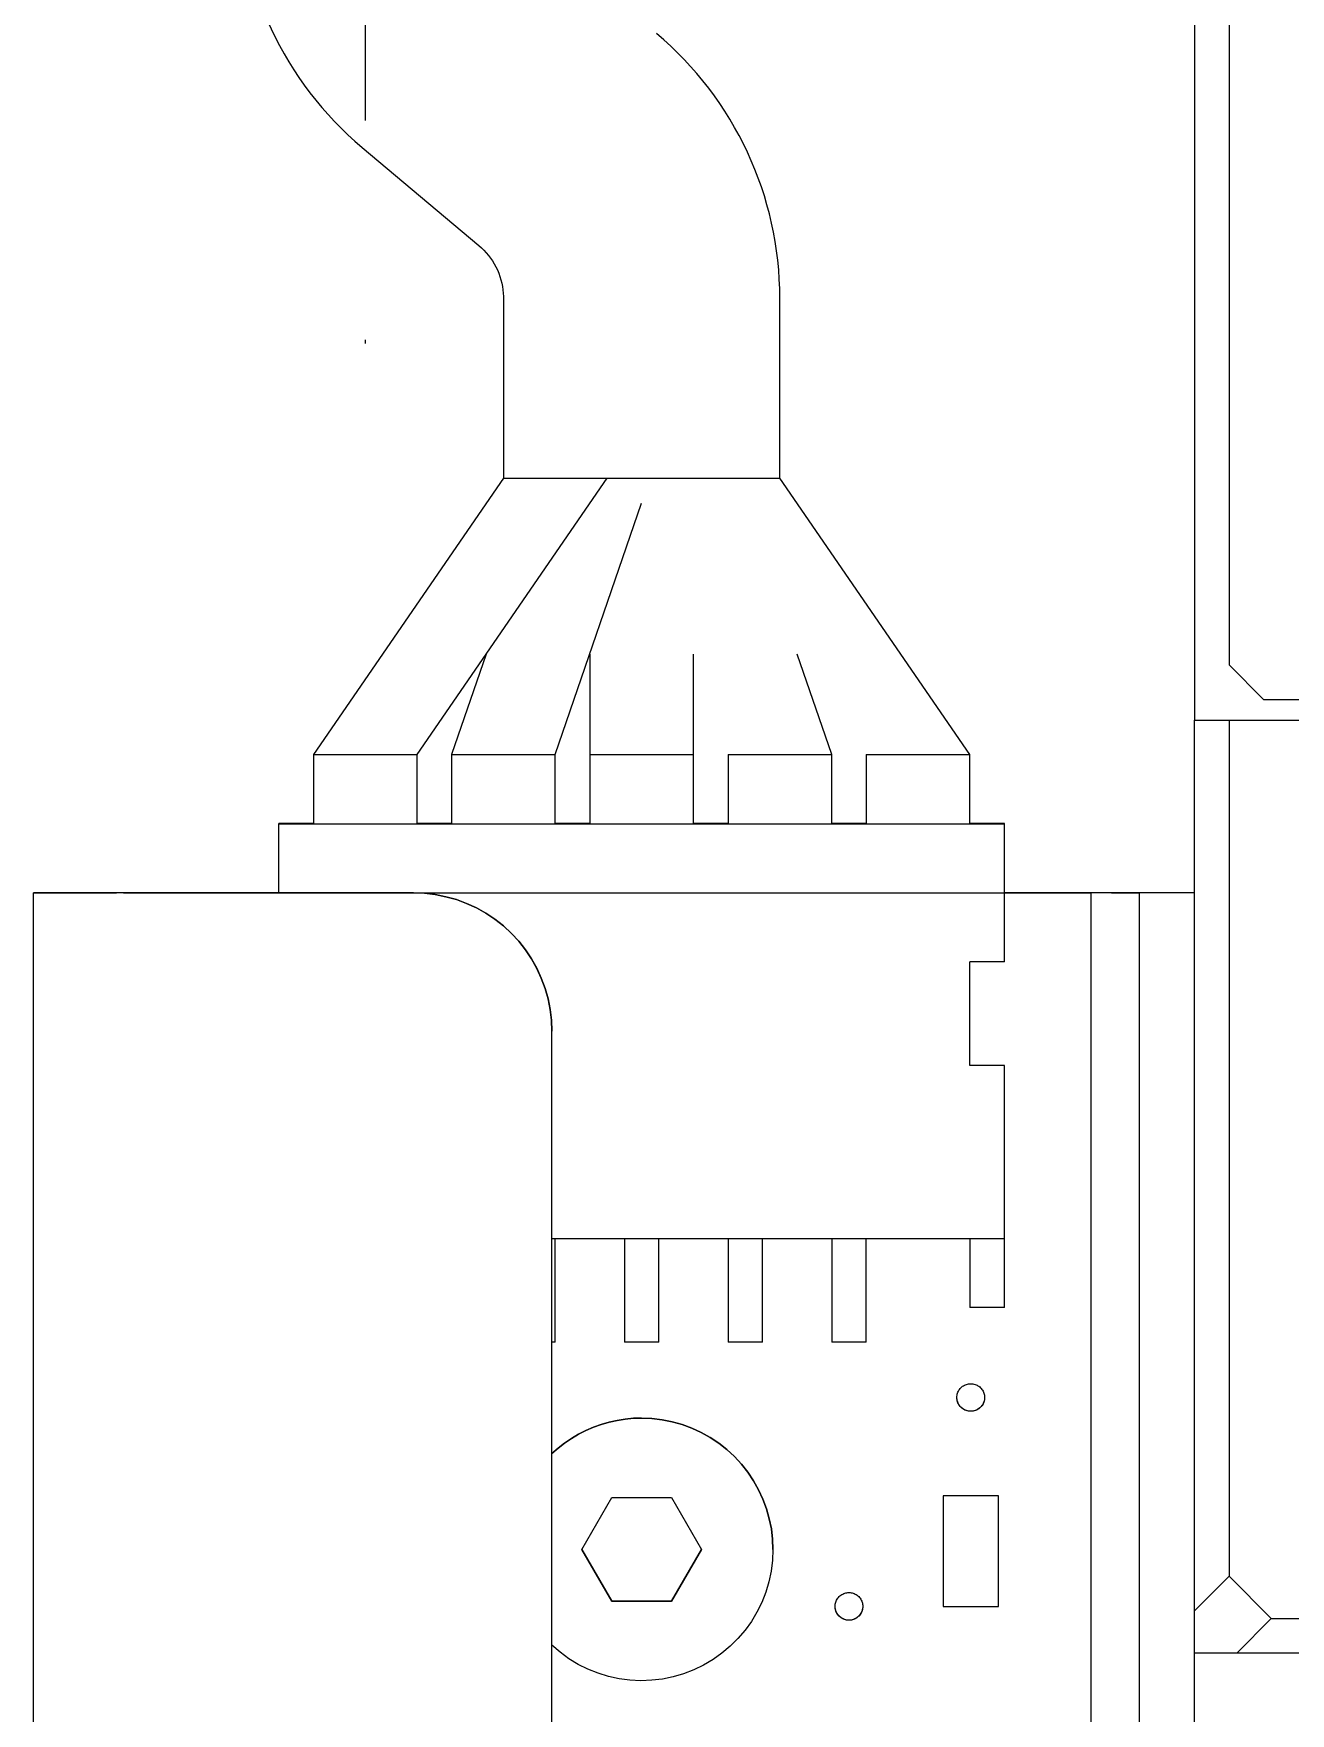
# Model space of a CAD drawing. Extents: x 0 to 701, y -8 to 617.
# Drawn here: x 277.09 to 295.28, y 92.63 to 116.93 of the extents above; entities that cross this region are included whole.
import ezdxf

# ---------------------------------------------------------------- set-up
doc = ezdxf.new("R2010")
doc.units = 0
doc.header["$LTSCALE"] = 0.5
doc.linetypes.add('CENTER', pattern=[50.8, 31.75, -6.35, 6.35, -6.35])
doc.layers.add('MSM_CENTER', color=1, linetype='CENTER')
doc.layers.add('MSM_CONTINUOUS', color=7, linetype='CONTINUOUS')

msp = doc.modelspace()

# ---------------------------------------------------------------- linework, layer by layer
at = {"layer": 'MSM_CENTER'}
msp.add_line((281.893841, 258.548904), (281.893841, 112.448904), dxfattribs=at)
at = {"layer": 'MSM_CONTINUOUS'}
for p, q in [((293.893841, 122.497469), (293.893841, 106.997743)), ((294.393841, 121.797742), (294.393841, 107.797633)), ((281.849681, 115.282043), (283.536629, 113.866526)), ((283.536629, 113.866526), (283.575822, 113.831851)), ((283.575822, 113.831851), (283.611343, 113.797038)), ((283.611343, 113.797038), (283.645088, 113.760503)), ((283.645088, 113.760503), (283.676975, 113.722335)), ((283.676975, 113.722335), (283.706924, 113.682629)), ((283.706924, 113.682629), (283.734862, 113.641483)), ((283.734862, 113.641483), (283.76072, 113.598999)), ((283.76072, 113.598999), (283.784434, 113.555282)), ((283.784434, 113.555282), (283.805945, 113.51044)), ((283.805945, 113.51044), (283.8252, 113.464584)), ((283.8252, 113.464584), (283.842151, 113.417828)), ((283.842151, 113.417828), (283.856756, 113.370286)), ((283.856756, 113.370286), (283.86898, 113.322077)), ((283.86898, 113.322077), (283.878791, 113.27332)), ((283.878791, 113.27332), (283.886167, 113.224135)), ((283.886167, 113.224135), (283.891087, 113.174645)), ((283.891087, 113.174645), (283.893541, 113.124971)), ((283.893541, 113.124971), (283.893841, 113.100481)), ((283.893841, 113.100481), (283.893841, 110.499404)), ((287.893841, 110.499404), (287.893841, 113.100481)), ((283.893841, 110.499404), (281.143841, 106.499404)), ((282.643841, 106.499404), (285.393659, 110.499139)), ((283.893841, 110.499404), (283.998254, 110.499317)), ((283.998254, 110.499317), (284.045246, 110.4993)), ((284.045246, 110.4993), (284.100546, 110.499283)), ((284.100546, 110.499283), (284.163907, 110.499267)), ((284.163907, 110.499267), (284.235042, 110.499252)), ((284.235042, 110.499252), (284.313633, 110.499237)), ((284.313633, 110.499237), (284.399326, 110.499223)), ((284.399326, 110.499223), (284.491735, 110.499209)), ((284.491735, 110.499209), (284.590447, 110.499197)), ((284.590447, 110.499197), (284.695016, 110.499185)), ((284.695016, 110.499185), (284.804974, 110.499175)), ((284.804974, 110.499175), (284.919825, 110.499165)), ((284.919825, 110.499165), (285.039054, 110.499157)), ((285.039054, 110.499157), (285.174329, 110.499149)), ((285.174329, 110.499149), (285.3135, 110.499143)), ((285.3135, 110.499143), (285.455813, 110.499137)), ((285.455813, 110.499137), (285.600498, 110.499134)), ((285.600498, 110.499134), (285.746771, 110.499132)), ((285.746771, 110.499132), (285.893841, 110.499131)), ((285.893841, 110.499131), (286.040911, 110.499132)), ((286.040911, 110.499132), (286.187184, 110.499134)), ((286.187184, 110.499134), (286.331869, 110.499137)), ((286.331869, 110.499137), (286.474183, 110.499143)), ((286.474183, 110.499143), (286.613354, 110.499149)), ((286.613354, 110.499149), (286.748629, 110.499157)), ((286.748629, 110.499157), (286.858668, 110.499165)), ((286.858668, 110.499165), (286.965198, 110.499173)), ((286.965198, 110.499173), (287.067624, 110.499183)), ((287.067624, 110.499183), (287.165553, 110.499193)), ((287.165553, 110.499193), (287.258611, 110.499204)), ((287.258611, 110.499204), (287.34644, 110.499216)), ((287.34644, 110.499216), (287.428705, 110.499229)), ((287.428705, 110.499229), (287.50509, 110.499242)), ((287.50509, 110.499242), (287.575303, 110.499256)), ((287.575303, 110.499256), (287.639075, 110.499271)), ((287.639075, 110.499271), (287.696161, 110.499286)), ((287.696161, 110.499286), (287.746343, 110.499301)), ((287.746343, 110.499301), (287.789428, 110.499317)), ((287.789428, 110.499317), (287.893841, 110.499404)), ((290.643841, 106.499404), (287.893841, 110.499404)), ((284.643841, 106.499404), (285.893841, 110.135768)), ((283.643841, 107.95395), (283.143841, 106.499404)), ((285.143841, 107.95395), (285.143841, 105.499404)), ((286.643841, 105.499404), (286.643841, 107.95395)), ((288.643841, 106.499404), (288.143841, 107.95395)), ((294.393841, 107.797633), (294.893841, 107.297633)), ((294.893841, 107.297633), (332.893841, 107.297633)), ((293.893841, 106.997743), (303.893841, 106.997743)), ((293.893841, 11), (293.893841, 106.997674)), ((293.893841, 106.997674), (294.393841, 106.997606)), ((294.393841, 106.997606), (333.393841, 106.997606)), ((294.393841, 106.997606), (294.393841, 94.609978)), ((281.143841, 106.499404), (281.146695, 106.499395)), ((281.143841, 106.499404), (281.146153, 106.499396)), ((281.143841, 106.499404), (281.143841, 105.499404)), ((281.146153, 106.499396), (281.153075, 106.499388)), ((281.146695, 106.499395), (281.155235, 106.499387)), ((281.153075, 106.499388), (281.164564, 106.49938)), ((281.155235, 106.499387), (281.169395, 106.499378)), ((281.164564, 106.49938), (281.180549, 106.499373)), ((281.169395, 106.499378), (281.189069, 106.499369)), ((281.180549, 106.499373), (281.200932, 106.499365)), ((281.189069, 106.499369), (281.214106, 106.499361)), ((281.200932, 106.499365), (281.225586, 106.499358)), ((281.214106, 106.499361), (281.244316, 106.499353)), ((281.225586, 106.499358), (281.254361, 106.499351)), ((281.244316, 106.499353), (281.279469, 106.499346)), ((281.254361, 106.499351), (281.287078, 106.499344)), ((281.279469, 106.499346), (281.319298, 106.499338)), ((281.287078, 106.499344), (281.323537, 106.499338)), ((281.319298, 106.499338), (281.363499, 106.499332)), ((281.323537, 106.499338), (281.363511, 106.499332)), ((281.363499, 106.499332), (281.411735, 106.499326)), ((281.363511, 106.499332), (281.406755, 106.499326)), ((281.406755, 106.499326), (281.453002, 106.499321)), ((281.411735, 106.499326), (281.463641, 106.49932)), ((281.453002, 106.499321), (281.501967, 106.499317)), ((281.463641, 106.49932), (281.518821, 106.499316)), ((281.501967, 106.499317), (281.553348, 106.499313)), ((281.518821, 106.499316), (281.576854, 106.499311)), ((281.553348, 106.499313), (281.606829, 106.49931)), ((281.576854, 106.499311), (281.6373, 106.499308)), ((281.606829, 106.49931), (281.662078, 106.499307)), ((281.6373, 106.499308), (281.699699, 106.499305)), ((281.662078, 106.499307), (281.718757, 106.499305)), ((281.699699, 106.499305), (281.763574, 106.499303)), ((281.718757, 106.499305), (281.776515, 106.499303)), ((281.763574, 106.499303), (281.828441, 106.499302)), ((281.776515, 106.499303), (281.834997, 106.499302)), ((281.828441, 106.499302), (281.959171, 106.499302)), ((281.952686, 106.499302), (282.011167, 106.499303)), ((281.959171, 106.499302), (282.024039, 106.499303)), ((282.011167, 106.499303), (282.068925, 106.499305)), ((282.024039, 106.499303), (282.087916, 106.499305)), ((282.068925, 106.499305), (282.125604, 106.499307)), ((282.087916, 106.499305), (282.150316, 106.499308)), ((282.125604, 106.499307), (282.180854, 106.49931)), ((282.150316, 106.499308), (282.210764, 106.499311)), ((282.180854, 106.49931), (282.234334, 106.499313)), ((282.210764, 106.499311), (282.2688, 106.499316)), ((282.234334, 106.499313), (282.285715, 106.499317)), ((282.2688, 106.499316), (282.323983, 106.49932)), ((282.285715, 106.499317), (282.33468, 106.499321)), ((282.323983, 106.49932), (282.375893, 106.499326)), ((282.33468, 106.499321), (282.380927, 106.499326)), ((282.375893, 106.499326), (282.424134, 106.499332)), ((282.380927, 106.499326), (282.424171, 106.499332)), ((282.424134, 106.499332), (282.468339, 106.499338)), ((282.424171, 106.499332), (282.464146, 106.499338)), ((282.464146, 106.499338), (282.500604, 106.499344)), ((282.468339, 106.499338), (282.508173, 106.499346)), ((282.500604, 106.499344), (282.533321, 106.499351)), ((282.508173, 106.499346), (282.543331, 106.499353)), ((282.533321, 106.499351), (282.562096, 106.499358)), ((282.543331, 106.499353), (282.573546, 106.499361)), ((282.562096, 106.499358), (282.586751, 106.499365)), ((282.573546, 106.499361), (282.598589, 106.499369)), ((282.586751, 106.499365), (282.607134, 106.499373)), ((282.598589, 106.499369), (282.618269, 106.499378)), ((282.607134, 106.499373), (282.623119, 106.49938)), ((282.618269, 106.499378), (282.632435, 106.499387)), ((282.623119, 106.49938), (282.634607, 106.499388)), ((282.632435, 106.499387), (282.640981, 106.499395)), ((282.634607, 106.499388), (282.641529, 106.499396)), ((282.640981, 106.499395), (282.643841, 106.499404)), ((282.641529, 106.499396), (282.643841, 106.499404)), ((282.643841, 105.499404), (282.643841, 106.499404)), ((283.143841, 106.499404), (283.146695, 106.499395)), ((283.143841, 106.499404), (283.146153, 106.499396)), ((283.143841, 106.499404), (283.143841, 105.499404)), ((283.146153, 106.499396), (283.153075, 106.499388)), ((283.146695, 106.499395), (283.155235, 106.499387)), ((283.153075, 106.499388), (283.164564, 106.49938)), ((283.155235, 106.499387), (283.169396, 106.499378)), ((283.164564, 106.49938), (283.180549, 106.499373)), ((283.169396, 106.499378), (283.18907, 106.499369)), ((283.180549, 106.499373), (283.200932, 106.499365)), ((283.18907, 106.499369), (283.214108, 106.499361)), ((283.200932, 106.499365), (283.225586, 106.499358)), ((283.214108, 106.499361), (283.244319, 106.499353)), ((283.225586, 106.499358), (283.254361, 106.499351)), ((283.244319, 106.499353), (283.279473, 106.499346)), ((283.254361, 106.499351), (283.287078, 106.499344)), ((283.279473, 106.499346), (283.319303, 106.499338)), ((283.287078, 106.499344), (283.323537, 106.499338)), ((283.319303, 106.499338), (283.363505, 106.499332)), ((283.323537, 106.499338), (283.363511, 106.499332)), ((283.363505, 106.499332), (283.411743, 106.499326)), ((283.363511, 106.499332), (283.406755, 106.499326)), ((283.406755, 106.499326), (283.453002, 106.499321)), ((283.411743, 106.499326), (283.46365, 106.49932)), ((283.453002, 106.499321), (283.501967, 106.499317)), ((283.46365, 106.49932), (283.518831, 106.499316)), ((283.501967, 106.499317), (283.553348, 106.499313)), ((283.518831, 106.499316), (283.576866, 106.499311)), ((283.553348, 106.499313), (283.606829, 106.49931)), ((283.576866, 106.499311), (283.637313, 106.499308)), ((283.606829, 106.49931), (283.662078, 106.499307)), ((283.637313, 106.499308), (283.699713, 106.499305)), ((283.662078, 106.499307), (283.718757, 106.499305)), ((283.699713, 106.499305), (283.76359, 106.499303)), ((283.718757, 106.499305), (283.776515, 106.499303)), ((283.76359, 106.499303), (283.828458, 106.499302)), ((283.776515, 106.499303), (283.834997, 106.499302)), ((283.828458, 106.499302), (283.959189, 106.499302)), ((283.952686, 106.499302), (284.011167, 106.499303)), ((283.959189, 106.499302), (284.024058, 106.499303)), ((284.011167, 106.499303), (284.068925, 106.499305)), ((284.024058, 106.499303), (284.087936, 106.499305)), ((284.068925, 106.499305), (284.125604, 106.499307)), ((284.087936, 106.499305), (284.150336, 106.499308)), ((284.125604, 106.499307), (284.180854, 106.49931)), ((284.150336, 106.499308), (284.210784, 106.499311)), ((284.180854, 106.49931), (284.234334, 106.499313)), ((284.210784, 106.499311), (284.268821, 106.499316)), ((284.234334, 106.499313), (284.285715, 106.499317)), ((284.268821, 106.499316), (284.324003, 106.49932)), ((284.285715, 106.499317), (284.33468, 106.499321)), ((284.324003, 106.49932), (284.375912, 106.499326)), ((284.33468, 106.499321), (284.380927, 106.499326)), ((284.375912, 106.499326), (284.424153, 106.499332)), ((284.380927, 106.499326), (284.424171, 106.499332)), ((284.424153, 106.499332), (284.468357, 106.499338)), ((284.424171, 106.499332), (284.464146, 106.499338)), ((284.464146, 106.499338), (284.500604, 106.499344)), ((284.468357, 106.499338), (284.508189, 106.499346)), ((284.500604, 106.499344), (284.533321, 106.499351)), ((284.508189, 106.499346), (284.543346, 106.499353)), ((284.533321, 106.499351), (284.562096, 106.499358)), ((284.543346, 106.499353), (284.573559, 106.499361)), ((284.562096, 106.499358), (284.586751, 106.499365)), ((284.573559, 106.499361), (284.5986, 106.499369)), ((284.586751, 106.499365), (284.607134, 106.499373)), ((284.5986, 106.499369), (284.618277, 106.499378)), ((284.607134, 106.499373), (284.623119, 106.49938)), ((284.618277, 106.499378), (284.632441, 106.499387)), ((284.623119, 106.49938), (284.634607, 106.499388)), ((284.632441, 106.499387), (284.640984, 106.499395)), ((284.634607, 106.499388), (284.641529, 106.499396)), ((284.640984, 106.499395), (284.643841, 106.499404)), ((284.641529, 106.499396), (284.643841, 106.499404)), ((284.643841, 105.499404), (284.643841, 106.499404)), ((285.143841, 106.499404), (285.146153, 106.499396)), ((285.146153, 106.499396), (285.153075, 106.499388)), ((285.153075, 106.499388), (285.164564, 106.49938)), ((285.164564, 106.49938), (285.180549, 106.499373)), ((285.180549, 106.499373), (285.200932, 106.499365)), ((285.200932, 106.499365), (285.225586, 106.499358)), ((285.225586, 106.499358), (285.254361, 106.499351)), ((285.254361, 106.499351), (285.287078, 106.499344)), ((285.287078, 106.499344), (285.323537, 106.499338)), ((285.323537, 106.499338), (285.363511, 106.499332)), ((285.363511, 106.499332), (285.406755, 106.499326)), ((285.406755, 106.499326), (285.453002, 106.499321)), ((285.453002, 106.499321), (285.501967, 106.499317)), ((285.501967, 106.499317), (285.553348, 106.499313)), ((285.553348, 106.499313), (285.606829, 106.49931)), ((285.606829, 106.49931), (285.662078, 106.499307)), ((285.662078, 106.499307), (285.718757, 106.499305)), ((285.718757, 106.499305), (285.776515, 106.499303)), ((285.776515, 106.499303), (285.834997, 106.499302)), ((285.834997, 106.499302), (285.952686, 106.499302)), ((285.952686, 106.499302), (286.011167, 106.499303)), ((286.011167, 106.499303), (286.068925, 106.499305)), ((286.068925, 106.499305), (286.125604, 106.499307)), ((286.125604, 106.499307), (286.180854, 106.49931)), ((286.180854, 106.49931), (286.234334, 106.499313)), ((286.234334, 106.499313), (286.285715, 106.499317)), ((286.285715, 106.499317), (286.33468, 106.499321)), ((286.33468, 106.499321), (286.380927, 106.499326)), ((286.380927, 106.499326), (286.424171, 106.499332)), ((286.424171, 106.499332), (286.464146, 106.499338)), ((286.464146, 106.499338), (286.500604, 106.499344)), ((286.500604, 106.499344), (286.533321, 106.499351)), ((286.533321, 106.499351), (286.562096, 106.499358)), ((286.562096, 106.499358), (286.586751, 106.499365)), ((286.586751, 106.499365), (286.607134, 106.499373)), ((286.607134, 106.499373), (286.623119, 106.49938)), ((286.623119, 106.49938), (286.634607, 106.499388)), ((286.634607, 106.499388), (286.641529, 106.499396)), ((286.641529, 106.499396), (286.643841, 106.499404)), ((287.143841, 106.499404), (287.146153, 106.499396)), ((287.143841, 106.499404), (287.143841, 105.499404)), ((287.146153, 106.499396), (287.153075, 106.499388)), ((287.153075, 106.499388), (287.164564, 106.49938)), ((287.164564, 106.49938), (287.18055, 106.499373)), ((287.164564, 106.49938), (287.180549, 106.499373)), ((287.180549, 106.499373), (287.200933, 106.499365)), ((287.200932, 106.499365), (287.225586, 106.499358)), ((287.200933, 106.499365), (287.225589, 106.499358)), ((287.225586, 106.499358), (287.254364, 106.499351)), ((287.254361, 106.499351), (287.287078, 106.499344)), ((287.254364, 106.499351), (287.287083, 106.499344)), ((287.287078, 106.499344), (287.323542, 106.499338)), ((287.323537, 106.499338), (287.363511, 106.499332)), ((287.323542, 106.499338), (287.363517, 106.499332)), ((287.363511, 106.499332), (287.406755, 106.499326)), ((287.363517, 106.499332), (287.406763, 106.499326)), ((287.406755, 106.499326), (287.453002, 106.499321)), ((287.406763, 106.499326), (287.453011, 106.499321)), ((287.453002, 106.499321), (287.501967, 106.499317)), ((287.453011, 106.499321), (287.501977, 106.499317)), ((287.501967, 106.499317), (287.553348, 106.499313)), ((287.501977, 106.499317), (287.553359, 106.499313)), ((287.553348, 106.499313), (287.606829, 106.49931)), ((287.553359, 106.499313), (287.606841, 106.49931)), ((287.606829, 106.49931), (287.662078, 106.499307)), ((287.606841, 106.49931), (287.662092, 106.499307)), ((287.662078, 106.499307), (287.718757, 106.499305)), ((287.662092, 106.499307), (287.718772, 106.499305)), ((287.718757, 106.499305), (287.776515, 106.499303)), ((287.718772, 106.499305), (287.776531, 106.499303)), ((287.776515, 106.499303), (287.834997, 106.499302)), ((287.776531, 106.499303), (287.835014, 106.499302)), ((287.834997, 106.499302), (287.952704, 106.499302)), ((287.952686, 106.499302), (288.011167, 106.499303)), ((287.952704, 106.499302), (288.011186, 106.499303)), ((288.011167, 106.499303), (288.068925, 106.499305)), ((288.011186, 106.499303), (288.068945, 106.499305)), ((288.068925, 106.499305), (288.125624, 106.499307)), ((288.125604, 106.499307), (288.180874, 106.49931)), ((288.180854, 106.49931), (288.234334, 106.499313)), ((288.180874, 106.49931), (288.234355, 106.499313)), ((288.234334, 106.499313), (288.285715, 106.499317)), ((288.234355, 106.499313), (288.285735, 106.499317)), ((288.285715, 106.499317), (288.3347, 106.499321)), ((288.33468, 106.499321), (288.380947, 106.499326)), ((288.380927, 106.499326), (288.424171, 106.499332)), ((288.380947, 106.499326), (288.42419, 106.499332)), ((288.424171, 106.499332), (288.464146, 106.499338)), ((288.42419, 106.499332), (288.464163, 106.499338)), ((288.464146, 106.499338), (288.500621, 106.499344)), ((288.500604, 106.499344), (288.533321, 106.499351)), ((288.500621, 106.499344), (288.533337, 106.499351)), ((288.533321, 106.499351), (288.562096, 106.499358)), ((288.533337, 106.499351), (288.56211, 106.499358)), ((288.562096, 106.499358), (288.586751, 106.499365)), ((288.56211, 106.499358), (288.586763, 106.499365)), ((288.586751, 106.499365), (288.607134, 106.499373)), ((288.586763, 106.499365), (288.607143, 106.499373)), ((288.607134, 106.499373), (288.623119, 106.49938)), ((288.607143, 106.499373), (288.623126, 106.49938)), ((288.623119, 106.49938), (288.634607, 106.499388)), ((288.623126, 106.49938), (288.634613, 106.499388)), ((288.634607, 106.499388), (288.641529, 106.499396)), ((288.634613, 106.499388), (288.641532, 106.499396)), ((288.641529, 106.499396), (288.643841, 106.499404)), ((288.641532, 106.499396), (288.643841, 106.499404)), ((288.643841, 105.499404), (288.643841, 106.499404)), ((289.143841, 106.499404), (289.146153, 106.499396)), ((289.143841, 106.499404), (289.143841, 105.499404)), ((289.146153, 106.499396), (289.153075, 106.499388)), ((289.153075, 106.499388), (289.164565, 106.49938)), ((289.153075, 106.499388), (289.164564, 106.49938)), ((289.164564, 106.49938), (289.180549, 106.499373)), ((289.164565, 106.49938), (289.180551, 106.499373)), ((289.180549, 106.499373), (289.200932, 106.499365)), ((289.180551, 106.499373), (289.200935, 106.499365)), ((289.200932, 106.499365), (289.225586, 106.499358)), ((289.200935, 106.499365), (289.225591, 106.499358)), ((289.225586, 106.499358), (289.254361, 106.499351)), ((289.225591, 106.499358), (289.254368, 106.499351)), ((289.254361, 106.499351), (289.287078, 106.499344)), ((289.254368, 106.499351), (289.287087, 106.499344)), ((289.287078, 106.499344), (289.323537, 106.499338)), ((289.287087, 106.499344), (289.323547, 106.499338)), ((289.323537, 106.499338), (289.363511, 106.499332)), ((289.323547, 106.499338), (289.363524, 106.499332)), ((289.363511, 106.499332), (289.406755, 106.499326)), ((289.363524, 106.499332), (289.40677, 106.499326)), ((289.406755, 106.499326), (289.453002, 106.499321)), ((289.40677, 106.499326), (289.453019, 106.499321)), ((289.453002, 106.499321), (289.501967, 106.499317)), ((289.453019, 106.499321), (289.501987, 106.499317)), ((289.501967, 106.499317), (289.553348, 106.499313)), ((289.501987, 106.499317), (289.55337, 106.499313)), ((289.553348, 106.499313), (289.606829, 106.49931)), ((289.55337, 106.499313), (289.606853, 106.49931)), ((289.606829, 106.49931), (289.662078, 106.499307)), ((289.606853, 106.49931), (289.662105, 106.499307)), ((289.662078, 106.499307), (289.718757, 106.499305)), ((289.662105, 106.499307), (289.718786, 106.499305)), ((289.718757, 106.499305), (289.776515, 106.499303)), ((289.718786, 106.499305), (289.776547, 106.499303)), ((289.776515, 106.499303), (289.834997, 106.499302)), ((289.776547, 106.499303), (289.83503, 106.499302)), ((289.834997, 106.499302), (289.952722, 106.499302)), ((289.952686, 106.499302), (290.011167, 106.499303)), ((289.952722, 106.499302), (290.011205, 106.499303)), ((290.011167, 106.499303), (290.068925, 106.499305)), ((290.011205, 106.499303), (290.068965, 106.499305)), ((290.068925, 106.499305), (290.125604, 106.499307)), ((290.068965, 106.499305), (290.125644, 106.499307)), ((290.125604, 106.499307), (290.180854, 106.49931)), ((290.125644, 106.499307), (290.180895, 106.49931)), ((290.180854, 106.49931), (290.234375, 106.499313)), ((290.234334, 106.499313), (290.285756, 106.499317)), ((290.285715, 106.499317), (290.33468, 106.499321)), ((290.285756, 106.499317), (290.33472, 106.499321)), ((290.33468, 106.499321), (290.380927, 106.499326)), ((290.33472, 106.499321), (290.380966, 106.499326)), ((290.380927, 106.499326), (290.424171, 106.499332)), ((290.380966, 106.499326), (290.424209, 106.499332)), ((290.424171, 106.499332), (290.464146, 106.499338)), ((290.424209, 106.499332), (290.464181, 106.499338)), ((290.464146, 106.499338), (290.500604, 106.499344)), ((290.464181, 106.499338), (290.500637, 106.499344)), ((290.500604, 106.499344), (290.533321, 106.499351)), ((290.500637, 106.499344), (290.533352, 106.499351)), ((290.533321, 106.499351), (290.562096, 106.499358)), ((290.533352, 106.499351), (290.562123, 106.499358)), ((290.562096, 106.499358), (290.586751, 106.499365)), ((290.562123, 106.499358), (290.586774, 106.499365)), ((290.586751, 106.499365), (290.607134, 106.499373)), ((290.586774, 106.499365), (290.607153, 106.499373)), ((290.607134, 106.499373), (290.623119, 106.49938)), ((290.607153, 106.499373), (290.623134, 106.49938)), ((290.623119, 106.49938), (290.634607, 106.499388)), ((290.623134, 106.49938), (290.634618, 106.499388)), ((290.634607, 106.499388), (290.641529, 106.499396)), ((290.634618, 106.499388), (290.641535, 106.499396)), ((290.641529, 106.499396), (290.643841, 106.499404)), ((290.641535, 106.499396), (290.643841, 106.499404)), ((290.643841, 105.499404), (290.643841, 106.499404)), ((281.143841, 105.499657), (280.643841, 105.499657)), ((280.643841, 104.498536), (280.643841, 105.499657)), ((280.643841, 105.499151), (291.143841, 105.499151)), ((281.143841, 105.499404), (281.146153, 105.499396)), ((281.146153, 105.499396), (281.153075, 105.499388)), ((281.153075, 105.499388), (281.164564, 105.49938)), ((281.164564, 105.49938), (281.180549, 105.499373)), ((281.180549, 105.499373), (281.200932, 105.499365)), ((281.200932, 105.499365), (281.225586, 105.499358)), ((281.225586, 105.499358), (281.254361, 105.499351)), ((281.254361, 105.499351), (281.287078, 105.499344)), ((281.287078, 105.499344), (281.323537, 105.499338)), ((281.323537, 105.499338), (281.363511, 105.499332)), ((281.363511, 105.499332), (281.406755, 105.499326)), ((281.406755, 105.499326), (281.453002, 105.499321)), ((281.453002, 105.499321), (281.501967, 105.499317)), ((281.501967, 105.499317), (281.553348, 105.499313)), ((281.553348, 105.499313), (281.606829, 105.49931)), ((281.606829, 105.49931), (281.662078, 105.499307)), ((281.662078, 105.499307), (281.718757, 105.499305)), ((281.718757, 105.499305), (281.776515, 105.499303)), ((281.776515, 105.499303), (281.834997, 105.499302)), ((281.834997, 105.499302), (281.952686, 105.499302)), ((281.952686, 105.499302), (282.011167, 105.499303)), ((282.011167, 105.499303), (282.068925, 105.499305)), ((282.068925, 105.499305), (282.125604, 105.499307)), ((282.125604, 105.499307), (282.180854, 105.49931)), ((282.180854, 105.49931), (282.234334, 105.499313)), ((282.234334, 105.499313), (282.285715, 105.499317)), ((282.285715, 105.499317), (282.33468, 105.499321)), ((282.33468, 105.499321), (282.380927, 105.499326)), ((282.380927, 105.499326), (282.424171, 105.499332)), ((282.424171, 105.499332), (282.464146, 105.499338)), ((282.464146, 105.499338), (282.500604, 105.499344)), ((282.500604, 105.499344), (282.533321, 105.499351)), ((282.533321, 105.499351), (282.562096, 105.499358)), ((282.562096, 105.499358), (282.586751, 105.499365)), ((282.586751, 105.499365), (282.607134, 105.499373)), ((282.607134, 105.499373), (282.623119, 105.49938)), ((282.623119, 105.49938), (282.634607, 105.499388)), ((282.634607, 105.499388), (282.641529, 105.499396)), ((282.641529, 105.499396), (282.643841, 105.499404)), ((283.143841, 105.499657), (282.643841, 105.499657)), ((283.143841, 105.499404), (283.146153, 105.499396)), ((283.146153, 105.499396), (283.153075, 105.499388)), ((283.153075, 105.499388), (283.164564, 105.49938)), ((283.164564, 105.49938), (283.180549, 105.499373)), ((283.180549, 105.499373), (283.200932, 105.499365)), ((283.200932, 105.499365), (283.225586, 105.499358)), ((283.225586, 105.499358), (283.254361, 105.499351)), ((283.254361, 105.499351), (283.287078, 105.499344)), ((283.287078, 105.499344), (283.323537, 105.499338)), ((283.323537, 105.499338), (283.363511, 105.499332)), ((283.363511, 105.499332), (283.406755, 105.499326)), ((283.406755, 105.499326), (283.453002, 105.499321)), ((283.453002, 105.499321), (283.501967, 105.499317)), ((283.501967, 105.499317), (283.553348, 105.499313)), ((283.553348, 105.499313), (283.606829, 105.49931)), ((283.606829, 105.49931), (283.662078, 105.499307)), ((283.662078, 105.499307), (283.718757, 105.499305)), ((283.718757, 105.499305), (283.776515, 105.499303)), ((283.776515, 105.499303), (283.834997, 105.499302)), ((283.834997, 105.499302), (283.952686, 105.499302)), ((283.952686, 105.499302), (284.011167, 105.499303)), ((284.011167, 105.499303), (284.068925, 105.499305)), ((284.068925, 105.499305), (284.125604, 105.499307)), ((284.125604, 105.499307), (284.180854, 105.49931)), ((284.180854, 105.49931), (284.234334, 105.499313)), ((284.234334, 105.499313), (284.285715, 105.499317)), ((284.285715, 105.499317), (284.33468, 105.499321)), ((284.33468, 105.499321), (284.380927, 105.499326)), ((284.380927, 105.499326), (284.424171, 105.499332)), ((284.424171, 105.499332), (284.464146, 105.499338)), ((284.464146, 105.499338), (284.500604, 105.499344)), ((284.500604, 105.499344), (284.533321, 105.499351)), ((284.533321, 105.499351), (284.562096, 105.499358)), ((284.562096, 105.499358), (284.586751, 105.499365)), ((284.586751, 105.499365), (284.607134, 105.499373)), ((284.607134, 105.499373), (284.623119, 105.49938)), ((284.623119, 105.49938), (284.634607, 105.499388)), ((284.634607, 105.499388), (284.641529, 105.499396)), ((284.641529, 105.499396), (284.643841, 105.499404)), ((285.143841, 105.499657), (284.643841, 105.499657)), ((285.143841, 105.499404), (285.146153, 105.499396)), ((285.146153, 105.499396), (285.153075, 105.499388)), ((285.153075, 105.499388), (285.164564, 105.49938)), ((285.164564, 105.49938), (285.180549, 105.499373)), ((285.180549, 105.499373), (285.200932, 105.499365)), ((285.200932, 105.499365), (285.225586, 105.499358)), ((285.225586, 105.499358), (285.254361, 105.499351)), ((285.254361, 105.499351), (285.287078, 105.499344)), ((285.287078, 105.499344), (285.323537, 105.499338)), ((285.323537, 105.499338), (285.363511, 105.499332)), ((285.363511, 105.499332), (285.406755, 105.499326)), ((285.406755, 105.499326), (285.453002, 105.499321)), ((285.453002, 105.499321), (285.501967, 105.499317)), ((285.501967, 105.499317), (285.553348, 105.499313)), ((285.553348, 105.499313), (285.606829, 105.49931)), ((285.606829, 105.49931), (285.662078, 105.499307)), ((285.662078, 105.499307), (285.718757, 105.499305)), ((285.718757, 105.499305), (285.776515, 105.499303)), ((285.776515, 105.499303), (285.834997, 105.499302)), ((285.834997, 105.499302), (285.952686, 105.499302)), ((285.952686, 105.499302), (286.011167, 105.499303)), ((286.011167, 105.499303), (286.068925, 105.499305)), ((286.068925, 105.499305), (286.125604, 105.499307)), ((286.125604, 105.499307), (286.180854, 105.49931)), ((286.180854, 105.49931), (286.234334, 105.499313)), ((286.234334, 105.499313), (286.285715, 105.499317)), ((286.285715, 105.499317), (286.33468, 105.499321)), ((286.33468, 105.499321), (286.380927, 105.499326)), ((286.380927, 105.499326), (286.424171, 105.499332)), ((286.424171, 105.499332), (286.464146, 105.499338)), ((286.464146, 105.499338), (286.500604, 105.499344)), ((286.500604, 105.499344), (286.533321, 105.499351)), ((286.533321, 105.499351), (286.562096, 105.499358)), ((286.562096, 105.499358), (286.586751, 105.499365)), ((286.586751, 105.499365), (286.607134, 105.499373)), ((286.607134, 105.499373), (286.623119, 105.49938)), ((286.623119, 105.49938), (286.634607, 105.499388)), ((286.634607, 105.499388), (286.641529, 105.499396)), ((286.641529, 105.499396), (286.643841, 105.499404)), ((287.143841, 105.499657), (286.643841, 105.499657)), ((287.143841, 105.499404), (287.146153, 105.499396)), ((287.146153, 105.499396), (287.153075, 105.499388)), ((287.153075, 105.499388), (287.164564, 105.49938)), ((287.164564, 105.49938), (287.180549, 105.499373)), ((287.180549, 105.499373), (287.200932, 105.499365)), ((287.200932, 105.499365), (287.225586, 105.499358)), ((287.225586, 105.499358), (287.254361, 105.499351)), ((287.254361, 105.499351), (287.287078, 105.499344)), ((287.287078, 105.499344), (287.323537, 105.499338)), ((287.323537, 105.499338), (287.363511, 105.499332)), ((287.363511, 105.499332), (287.406755, 105.499326)), ((287.406755, 105.499326), (287.453002, 105.499321)), ((287.453002, 105.499321), (287.501967, 105.499317)), ((287.501967, 105.499317), (287.553348, 105.499313)), ((287.553348, 105.499313), (287.606829, 105.49931)), ((287.606829, 105.49931), (287.662078, 105.499307)), ((287.662078, 105.499307), (287.718757, 105.499305)), ((287.718757, 105.499305), (287.776515, 105.499303)), ((287.776515, 105.499303), (287.834997, 105.499302)), ((287.834997, 105.499302), (287.952686, 105.499302)), ((287.952686, 105.499302), (288.011167, 105.499303)), ((288.011167, 105.499303), (288.068925, 105.499305)), ((288.068925, 105.499305), (288.125604, 105.499307)), ((288.125604, 105.499307), (288.180854, 105.49931)), ((288.180854, 105.49931), (288.234334, 105.499313)), ((288.234334, 105.499313), (288.285715, 105.499317)), ((288.285715, 105.499317), (288.33468, 105.499321)), ((288.33468, 105.499321), (288.380927, 105.499326)), ((288.380927, 105.499326), (288.424171, 105.499332)), ((288.424171, 105.499332), (288.464146, 105.499338)), ((288.464146, 105.499338), (288.500604, 105.499344)), ((288.500604, 105.499344), (288.533321, 105.499351)), ((288.533321, 105.499351), (288.562096, 105.499358)), ((288.562096, 105.499358), (288.586751, 105.499365)), ((288.586751, 105.499365), (288.607134, 105.499373)), ((288.607134, 105.499373), (288.623119, 105.49938)), ((288.623119, 105.49938), (288.634607, 105.499388)), ((288.634607, 105.499388), (288.641529, 105.499396)), ((288.641529, 105.499396), (288.643841, 105.499404)), ((289.143841, 105.499657), (288.643841, 105.499657)), ((289.143841, 105.499404), (289.146153, 105.499396)), ((289.146153, 105.499396), (289.153075, 105.499388)), ((289.153075, 105.499388), (289.164564, 105.49938)), ((289.164564, 105.49938), (289.180549, 105.499373)), ((289.180549, 105.499373), (289.200932, 105.499365)), ((289.200932, 105.499365), (289.225586, 105.499358)), ((289.225586, 105.499358), (289.254361, 105.499351)), ((289.254361, 105.499351), (289.287078, 105.499344)), ((289.287078, 105.499344), (289.323537, 105.499338)), ((289.323537, 105.499338), (289.363511, 105.499332)), ((289.363511, 105.499332), (289.406755, 105.499326)), ((289.406755, 105.499326), (289.453002, 105.499321)), ((289.453002, 105.499321), (289.501967, 105.499317)), ((289.501967, 105.499317), (289.553348, 105.499313)), ((289.553348, 105.499313), (289.606829, 105.49931)), ((289.606829, 105.49931), (289.662078, 105.499307)), ((289.662078, 105.499307), (289.718757, 105.499305)), ((289.718757, 105.499305), (289.776515, 105.499303)), ((289.776515, 105.499303), (289.834997, 105.499302)), ((289.834997, 105.499302), (289.952686, 105.499302)), ((289.952686, 105.499302), (290.011167, 105.499303)), ((290.011167, 105.499303), (290.068925, 105.499305)), ((290.068925, 105.499305), (290.125604, 105.499307)), ((290.125604, 105.499307), (290.180854, 105.49931)), ((290.180854, 105.49931), (290.234334, 105.499313)), ((290.234334, 105.499313), (290.285715, 105.499317)), ((290.285715, 105.499317), (290.33468, 105.499321)), ((290.33468, 105.499321), (290.380927, 105.499326)), ((290.380927, 105.499326), (290.424171, 105.499332)), ((290.424171, 105.499332), (290.464146, 105.499338)), ((290.464146, 105.499338), (290.500604, 105.499344)), ((290.500604, 105.499344), (290.533321, 105.499351)), ((290.533321, 105.499351), (290.562096, 105.499358)), ((290.562096, 105.499358), (290.586751, 105.499365)), ((290.586751, 105.499365), (290.607134, 105.499373)), ((290.607134, 105.499373), (290.623119, 105.49938)), ((290.623119, 105.49938), (290.634607, 105.499388)), ((290.634607, 105.499388), (290.641529, 105.499396)), ((290.641529, 105.499396), (290.643841, 105.499404)), ((291.143841, 105.499657), (290.643841, 105.499657)), ((291.143841, 103.499151), (291.143841, 105.499657)), ((277.893841, 104.499931), (277.093841, 104.499931)), ((277.093841, 45.498591), (277.093841, 104.499931)), ((277.093841, 104.498591), (277.09754, 104.498578)), ((277.09754, 104.498578), (277.108615, 104.498565)), ((277.108615, 104.498565), (277.126997, 104.498552)), ((277.126997, 104.498552), (277.152573, 104.49854)), ((277.152573, 104.49854), (277.185186, 104.498528)), ((277.185186, 104.498528), (277.224633, 104.498516)), ((277.224633, 104.498516), (277.270673, 104.498505)), ((277.270673, 104.498505), (277.323021, 104.498494)), ((277.323021, 104.498494), (277.381354, 104.498484)), ((277.381354, 104.498484), (277.445313, 104.498475)), ((277.445313, 104.498475), (277.514503, 104.498466)), ((277.514503, 104.498466), (277.588499, 104.498458)), ((277.588499, 104.498458), (277.666843, 104.498451)), ((277.666843, 104.498451), (277.749053, 104.498444)), ((277.749053, 104.498444), (277.834621, 104.498439)), ((277.834621, 104.498439), (277.923021, 104.498434)), ((277.89754, 104.500053), (277.893841, 104.50004)), ((277.893841, 104.50004), (277.893841, 104.498604)), ((278.393841, 104.498536), (277.893841, 104.498604)), ((277.908615, 104.500066), (277.89754, 104.500053)), ((277.926997, 104.500079), (277.908615, 104.500066)), ((277.923021, 104.498434), (278.013707, 104.498431)), ((277.952573, 104.500091), (277.926997, 104.500079)), ((277.985186, 104.500103), (277.952573, 104.500091)), ((278.024633, 104.500115), (277.985186, 104.500103)), ((278.013707, 104.498431), (278.10612, 104.498428)), ((278.070673, 104.500126), (278.024633, 104.500115)), ((278.123021, 104.500137), (278.070673, 104.500126)), ((278.10612, 104.498428), (278.19969, 104.498427)), ((278.181354, 104.500147), (278.123021, 104.500137)), ((278.245313, 104.500157), (278.181354, 104.500147)), ((278.19969, 104.498427), (278.293841, 104.498426)), ((278.314504, 104.500165), (278.245313, 104.500157)), ((282.593841, 104.498426), (278.293841, 104.498426)), ((278.388499, 104.500173), (278.314504, 104.500165)), ((278.466843, 104.50018), (278.388499, 104.500173)), ((278.393841, 104.498536), (282.593841, 104.498536)), ((278.549053, 104.500187), (278.466843, 104.50018)), ((278.634621, 104.500192), (278.549053, 104.500187)), ((278.723021, 104.500197), (278.634621, 104.500192)), ((278.693841, 104.50004), (279.093841, 104.500095)), ((278.693841, 104.498536), (278.693841, 104.50004)), ((278.813707, 104.5002), (278.723021, 104.500197)), ((278.90612, 104.500203), (278.813707, 104.5002)), ((278.99969, 104.500204), (278.90612, 104.500203)), ((279.093841, 104.500205), (278.99969, 104.500204)), ((280.643841, 104.500205), (279.093841, 104.500205)), ((280.643841, 104.500095), (279.093841, 104.500095)), ((279.393841, 104.499822), (280.643841, 104.499822)), ((279.393841, 104.498536), (279.393841, 104.499822)), ((279.393841, 104.499657), (280.643841, 104.499657)), ((280.643841, 104.499151), (291.143841, 104.499151)), ((282.593841, 104.498536), (282.750759, 104.492371)), ((282.750759, 104.492261), (282.593841, 104.498426)), ((282.750759, 104.492371), (282.90671, 104.473913)), ((282.90671, 104.473803), (282.750759, 104.492261)), ((282.90671, 104.473913), (283.060732, 104.443276)), ((283.060732, 104.443166), (282.90671, 104.473803)), ((283.060732, 104.443276), (283.211875, 104.400649)), ((283.211875, 104.400539), (283.060732, 104.443166)), ((283.211875, 104.400649), (283.359208, 104.346295)), ((283.359208, 104.346186), (283.211875, 104.400539)), ((283.359208, 104.346295), (283.501822, 104.280549)), ((283.501822, 104.280439), (283.359208, 104.346186)), ((283.501822, 104.280549), (283.638838, 104.203816)), ((283.638838, 104.203707), (283.501822, 104.280439)), ((292.693841, 104.500205), (291.143841, 104.500205)), ((292.693841, 104.500095), (291.143841, 104.500095)), ((291.143841, 104.499822), (292.393841, 104.499822)), ((291.143841, 104.499657), (292.393841, 104.499657)), ((292.393841, 104.499822), (292.393841, 84.49829)), ((292.787992, 104.500204), (292.693841, 104.500205)), ((292.693841, 104.500095), (293.093841, 104.50004)), ((292.881563, 104.500203), (292.787992, 104.500204)), ((292.973976, 104.5002), (292.881563, 104.500203)), ((293.064662, 104.500197), (292.973976, 104.5002)), ((293.153061, 104.500192), (293.064662, 104.500197)), ((293.093841, 104.50004), (293.093841, 84.49829)), ((293.23863, 104.500187), (293.153061, 104.500192)), ((293.32084, 104.50018), (293.23863, 104.500187)), ((293.399184, 104.500173), (293.32084, 104.50018)), ((293.473179, 104.500165), (293.399184, 104.500173)), ((293.542369, 104.500157), (293.473179, 104.500165)), ((293.606328, 104.500147), (293.542369, 104.500157)), ((293.664662, 104.500137), (293.606328, 104.500147)), ((293.717009, 104.500126), (293.664662, 104.500137)), ((293.763049, 104.500115), (293.717009, 104.500126)), ((293.802497, 104.500103), (293.763049, 104.500115)), ((293.835109, 104.500091), (293.802497, 104.500103)), ((293.860685, 104.500079), (293.835109, 104.500091)), ((293.879067, 104.500066), (293.860685, 104.500079)), ((293.890142, 104.500053), (293.879067, 104.500066)), ((293.893841, 104.50004), (293.890142, 104.500053)), ((283.638838, 104.203816), (283.769412, 104.11657)), ((283.769412, 104.11646), (283.638838, 104.203707)), ((283.769412, 104.11657), (283.892737, 104.019348)), ((283.892737, 104.019238), (283.769412, 104.11646)), ((283.892737, 104.019348), (284.008055, 103.912749)), ((284.008055, 103.91264), (283.892737, 104.019238)), ((284.008055, 103.912749), (284.114653, 103.797432)), ((284.114653, 103.797323), (284.008055, 103.91264)), ((284.114653, 103.797432), (284.211875, 103.674106)), ((284.211875, 103.673997), (284.114653, 103.797323)), ((284.211875, 103.674106), (284.299121, 103.543533)), ((284.299121, 103.543424), (284.211875, 103.673997)), ((284.299121, 103.543533), (284.375854, 103.406517)), ((284.375854, 103.406407), (284.299121, 103.543424)), ((284.375854, 103.406517), (284.4416, 103.263903)), ((284.4416, 103.263793), (284.375854, 103.406407)), ((291.143841, 103.499151), (290.643841, 103.499151)), ((290.643841, 101.999151), (290.643841, 103.499151)), ((284.4416, 103.263903), (284.495954, 103.11657)), ((284.495954, 103.11646), (284.4416, 103.263793)), ((284.495954, 103.11657), (284.538581, 102.965427)), ((284.538581, 102.965317), (284.495954, 103.11646)), ((284.538581, 102.965427), (284.569218, 102.811405)), ((284.569218, 102.811295), (284.538581, 102.965317)), ((284.569218, 102.811405), (284.587676, 102.655454)), ((284.587676, 102.655345), (284.569218, 102.811295)), ((284.587676, 102.655454), (284.593841, 102.498536)), ((284.593841, 102.498426), (284.587676, 102.655345)), ((284.593841, 83.648016), (284.593841, 102.498536)), ((291.143841, 101.999657), (290.643841, 101.999657)), ((291.143841, 101.999151), (290.643841, 101.999151)), ((291.143841, 98.499493), (291.143841, 101.999657)), ((284.593841, 99.499151), (291.143841, 99.499151)), ((284.643841, 97.999623), (284.643841, 99.499151)), ((285.643841, 99.499151), (285.643841, 97.999623)), ((286.143841, 97.999623), (286.143841, 99.499151)), ((287.143841, 99.499151), (287.143841, 97.999623)), ((287.643841, 97.999623), (287.643841, 99.499151)), ((288.643841, 99.499151), (288.643841, 97.999623)), ((289.143841, 97.999623), (289.143841, 99.499151)), ((290.643841, 99.499151), (290.643841, 98.499493)), ((291.143841, 98.499493), (290.643841, 98.499493)), ((284.643841, 97.999623), (284.593841, 97.999603)), ((285.893841, 97.999589), (285.643841, 97.999623)), ((286.143841, 97.999623), (285.893841, 97.999589)), ((287.393841, 97.999589), (287.143841, 97.999623)), ((287.643841, 97.999623), (287.393841, 97.999589)), ((288.893841, 97.999589), (288.643841, 97.999623)), ((289.143841, 97.999623), (288.893841, 97.999589)), ((290.456958, 97.21285), (290.458804, 97.228445)), ((290.458804, 97.228445), (290.461867, 97.243847)), ((290.461867, 97.243847), (290.46613, 97.258962)), ((290.46613, 97.258962), (290.471566, 97.273696)), ((290.471566, 97.273696), (290.478141, 97.287957)), ((290.478141, 97.287957), (290.485814, 97.301659)), ((290.485814, 97.301659), (290.494539, 97.314717)), ((290.494539, 97.314717), (290.504262, 97.327049)), ((290.504262, 97.327049), (290.514922, 97.338581)), ((290.514922, 97.338581), (290.526454, 97.349241)), ((290.526454, 97.349241), (290.538787, 97.358963)), ((290.538787, 97.358963), (290.551845, 97.367688)), ((290.551845, 97.367688), (290.565547, 97.375361)), ((290.565547, 97.375361), (290.579809, 97.381935)), ((290.579809, 97.381935), (290.594542, 97.38737)), ((290.594542, 97.38737), (290.609657, 97.391633)), ((290.609657, 97.391633), (290.62506, 97.394696)), ((290.62506, 97.394696), (290.640655, 97.396541)), ((290.640655, 97.396541), (290.656347, 97.397158)), ((290.656347, 97.397158), (290.672039, 97.39654)), ((290.672039, 97.39654), (290.687635, 97.394694)), ((290.687635, 97.394694), (290.703037, 97.39163)), ((290.703037, 97.39163), (290.718151, 97.387367)), ((290.718151, 97.387367), (290.732885, 97.381931)), ((290.732885, 97.381931), (290.747146, 97.375355)), ((290.747146, 97.375355), (290.760848, 97.367681)), ((290.760848, 97.367681), (290.773905, 97.358956)), ((290.773905, 97.358956), (290.786237, 97.349233)), ((290.786237, 97.349233), (290.797769, 97.338573)), ((290.797769, 97.338573), (290.808428, 97.32704)), ((290.808428, 97.32704), (290.81815, 97.314707)), ((290.81815, 97.314707), (290.826874, 97.301649)), ((290.826874, 97.301649), (290.834547, 97.287947)), ((290.834547, 97.287947), (290.841121, 97.273684)), ((290.841121, 97.273684), (290.846556, 97.258951)), ((290.846556, 97.258951), (290.850818, 97.243836)), ((290.850818, 97.243836), (290.853881, 97.228433)), ((290.853881, 97.228433), (290.855726, 97.212838)), ((290.456341, 97.197158), (290.456958, 97.21285)), ((290.456957, 97.181642), (290.456341, 97.197334)), ((290.457102, 97.179727), (290.456341, 97.197158)), ((290.458802, 97.166046), (290.456957, 97.181642)), ((290.45938, 97.162429), (290.457102, 97.179727)), ((290.461865, 97.150643), (290.458802, 97.166046)), ((290.463156, 97.145395), (290.45938, 97.162429)), ((290.466127, 97.135529), (290.461865, 97.150643)), ((290.468402, 97.128755), (290.463156, 97.145395)), ((290.471561, 97.120795), (290.466127, 97.135529)), ((290.475079, 97.112635), (290.468402, 97.128755)), ((290.478135, 97.106533), (290.471561, 97.120795)), ((290.483135, 97.097159), (290.475079, 97.112635)), ((290.485808, 97.09283), (290.478135, 97.106533)), ((290.492509, 97.082444), (290.483135, 97.097159)), ((290.494532, 97.079772), (290.485808, 97.09283)), ((290.503131, 97.068602), (290.492509, 97.082444)), ((290.504254, 97.067439), (290.494532, 97.079772)), ((290.514918, 97.055738), (290.503131, 97.068602)), ((290.514913, 97.055907), (290.504254, 97.067439)), ((290.526445, 97.045246), (290.514913, 97.055907)), ((290.527781, 97.043951), (290.514918, 97.055738)), ((290.538777, 97.035523), (290.526445, 97.045246)), ((290.541623, 97.033329), (290.527781, 97.043951)), ((290.551835, 97.026798), (290.538777, 97.035523)), ((290.556338, 97.023954), (290.541623, 97.033329)), ((290.565536, 97.019124), (290.551835, 97.026798)), ((290.571814, 97.015898), (290.556338, 97.023954)), ((290.579798, 97.012549), (290.565536, 97.019124)), ((290.587933, 97.009221), (290.571814, 97.015898)), ((290.594531, 97.007113), (290.579798, 97.012549)), ((290.604573, 97.003974), (290.587933, 97.009221)), ((290.609645, 97.002849), (290.594531, 97.007113)), ((290.621606, 97.000197), (290.604573, 97.003974)), ((290.625048, 96.999785), (290.609645, 97.002849)), ((290.638904, 96.997919), (290.621606, 97.000197)), ((290.640643, 96.997939), (290.625048, 96.999785)), ((290.656335, 96.997158), (290.638904, 96.997919)), ((290.656335, 96.997322), (290.640643, 96.997939)), ((290.672027, 96.997938), (290.656335, 96.997322)), ((290.673766, 96.997918), (290.656335, 96.997158)), ((290.687623, 96.999783), (290.672027, 96.997938)), ((290.691064, 97.000195), (290.673766, 96.997918)), ((290.703025, 97.002846), (290.687623, 96.999783)), ((290.708098, 97.003971), (290.691064, 97.000195)), ((290.71814, 97.007109), (290.703025, 97.002846)), ((290.724738, 97.009216), (290.708098, 97.003971)), ((290.732874, 97.012544), (290.71814, 97.007109)), ((290.740858, 97.015893), (290.724738, 97.009216)), ((290.747136, 97.019118), (290.732874, 97.012544)), ((290.756334, 97.023948), (290.740858, 97.015893)), ((290.760838, 97.026792), (290.747136, 97.019118)), ((290.77105, 97.033322), (290.756334, 97.023948)), ((290.773895, 97.035516), (290.760838, 97.026792)), ((290.784892, 97.043943), (290.77105, 97.033322)), ((290.786228, 97.045238), (290.773895, 97.035516)), ((290.797756, 97.05573), (290.784892, 97.043943)), ((290.79776, 97.055898), (290.786228, 97.045238)), ((290.809544, 97.068593), (290.797756, 97.05573)), ((290.808421, 97.06743), (290.79776, 97.055898)), ((290.818143, 97.079763), (290.808421, 97.06743)), ((290.820166, 97.082434), (290.809544, 97.068593)), ((290.826868, 97.09282), (290.818143, 97.079763)), ((290.829541, 97.097149), (290.820166, 97.082434)), ((290.834542, 97.106522), (290.826868, 97.09282)), ((290.837598, 97.112624), (290.829541, 97.097149)), ((290.841117, 97.120784), (290.834542, 97.106522)), ((290.844276, 97.128743), (290.837598, 97.112624)), ((290.846552, 97.135517), (290.841117, 97.120784)), ((290.849524, 97.145383), (290.844276, 97.128743)), ((290.850815, 97.150632), (290.846552, 97.135517)), ((290.853301, 97.162417), (290.849524, 97.145383)), ((290.853879, 97.166034), (290.850815, 97.150632)), ((290.855579, 97.179715), (290.853301, 97.162417)), ((290.855725, 97.18163), (290.853879, 97.166034)), ((290.856341, 97.197146), (290.855579, 97.179715)), ((290.856341, 97.197322), (290.855725, 97.18163)), ((290.855726, 97.212838), (290.856341, 97.197146)), ((285.194812, 96.766394), (285.085323, 96.719047)), ((285.085323, 96.718773), (285.194812, 96.766121)), ((285.307056, 96.806778), (285.194812, 96.766394)), ((285.194812, 96.766121), (285.307056, 96.806504)), ((285.421614, 96.840038), (285.307056, 96.806778)), ((285.307056, 96.806504), (285.421614, 96.839765)), ((285.538032, 96.866044), (285.421614, 96.840038)), ((285.421614, 96.839765), (285.538032, 96.865771)), ((285.655853, 96.884694), (285.538032, 96.866044)), ((285.538032, 96.865771), (285.655853, 96.88442)), ((285.774612, 96.895913), (285.655853, 96.884694)), ((285.655853, 96.88442), (285.774612, 96.895639)), ((285.893841, 96.899658), (285.774612, 96.895913)), ((285.774612, 96.895639), (285.893841, 96.899384)), ((286.042919, 96.8938), (285.893841, 96.899658)), ((285.893841, 96.899384), (286.042919, 96.893526)), ((286.191078, 96.876264), (286.042919, 96.8938)), ((286.042919, 96.893526), (286.191078, 96.87599)), ((286.337404, 96.847156), (286.191078, 96.876264)), ((286.191078, 96.87599), (286.337404, 96.846883)), ((286.480995, 96.806658), (286.337404, 96.847156)), ((286.337404, 96.846883), (286.480995, 96.806384)), ((286.620966, 96.755018), (286.480995, 96.806658)), ((286.480995, 96.806384), (286.620966, 96.754744)), ((286.756454, 96.692554), (286.620966, 96.755018)), ((286.620966, 96.754744), (286.756454, 96.692281)), ((284.777641, 96.537219), (284.683355, 96.464145)), ((284.683355, 96.463871), (284.777641, 96.536946)), ((284.876326, 96.604233), (284.777641, 96.537219)), ((284.777641, 96.536946), (284.876326, 96.603959)), ((284.979022, 96.664922), (284.876326, 96.604233)), ((284.876326, 96.603959), (284.979022, 96.664648)), ((285.085323, 96.719047), (284.979022, 96.664922)), ((284.979022, 96.664648), (285.085323, 96.718773)), ((286.886623, 96.619653), (286.756454, 96.692554)), ((286.756454, 96.692281), (286.886623, 96.619379)), ((287.01067, 96.536763), (286.886623, 96.619653)), ((286.886623, 96.619379), (287.01067, 96.536489)), ((287.127832, 96.444395), (287.01067, 96.536763)), ((287.01067, 96.536489), (287.127832, 96.444122)), ((284.683355, 96.464145), (284.593841, 96.385298)), ((284.593841, 96.385025), (284.683355, 96.463871)), ((287.237384, 96.34312), (287.127832, 96.444395)), ((287.127832, 96.444122), (287.237384, 96.342846)), ((287.338653, 96.233561), (287.237384, 96.34312)), ((287.237384, 96.342846), (287.338653, 96.233288)), ((287.431014, 96.116394), (287.338653, 96.233561)), ((287.338653, 96.233288), (287.431014, 96.116121)), ((287.513896, 95.992342), (287.431014, 96.116394)), ((287.431014, 96.116121), (287.513896, 95.992068)), ((287.58679, 95.862168), (287.513896, 95.992342)), ((287.513896, 95.992068), (287.58679, 95.861895)), ((287.649245, 95.726677), (287.58679, 95.862168)), ((287.58679, 95.861895), (287.649245, 95.726403)), ((291.056341, 95.774658), (290.256341, 95.774658)), ((290.256341, 95.774658), (290.256341, 94.174548)), ((291.056341, 95.774548), (290.256341, 95.774548)), ((291.056341, 94.174548), (291.056341, 95.774658)), ((285.027816, 94.999384), (285.460829, 95.749384)), ((285.460829, 95.749384), (286.326854, 95.749384)), ((286.326854, 95.749384), (286.759867, 94.999384)), ((287.700877, 95.586703), (287.649245, 95.726677)), ((287.649245, 95.726403), (287.700877, 95.586429)), ((287.741367, 95.443109), (287.700877, 95.586703)), ((287.700877, 95.586429), (287.741367, 95.442836)), ((287.770465, 95.296782), (287.741367, 95.443109)), ((287.741367, 95.442836), (287.770465, 95.296508)), ((287.787993, 95.148622), (287.770465, 95.296782)), ((287.770465, 95.296508), (287.787993, 95.148348)), ((287.793841, 94.999543), (287.787993, 95.148622)), ((287.787993, 95.148348), (287.793841, 94.99927)), ((285.460829, 94.249384), (285.027816, 94.999384)), ((285.027855, 94.999452), (285.460829, 94.249521)), ((286.326854, 94.249521), (286.759827, 94.999452)), ((286.759867, 94.999384), (286.326854, 94.249384)), ((287.787289, 94.841734), (287.767698, 94.685284)), ((287.793841, 94.99927), (287.787289, 94.841734)), ((287.793841, 94.99927), (287.793841, 94.999543)), ((287.767698, 94.685284), (287.735203, 94.530996)), ((293.893841, 94.110047), (294.393841, 94.609978)), ((294.393841, 94.609978), (295.006214, 93.997606)), ((287.690027, 94.379935), (287.632481, 94.233139)), ((287.735203, 94.530996), (287.690027, 94.379935)), ((288.732039, 94.292217), (288.741762, 94.304549)), ((288.741762, 94.304549), (288.752422, 94.316081)), ((288.752422, 94.316081), (288.763954, 94.326741)), ((288.763954, 94.326741), (288.776287, 94.336463)), ((288.776287, 94.336463), (288.789345, 94.345188)), ((288.789345, 94.345188), (288.803047, 94.352861)), ((288.803047, 94.352861), (288.817309, 94.359435)), ((288.817309, 94.359435), (288.832042, 94.36487)), ((288.832042, 94.36487), (288.847157, 94.369133)), ((288.847157, 94.369133), (288.86256, 94.372196)), ((288.86256, 94.372196), (288.878155, 94.374041)), ((288.878155, 94.374041), (288.893847, 94.374658)), ((288.893847, 94.374658), (288.909539, 94.374041)), ((288.909539, 94.374041), (288.925135, 94.372194)), ((288.925135, 94.372194), (288.940537, 94.36913)), ((288.940537, 94.36913), (288.955651, 94.364867)), ((288.955651, 94.364867), (288.970385, 94.359431)), ((288.970385, 94.359431), (288.984646, 94.352855)), ((288.984646, 94.352855), (288.998348, 94.345181)), ((288.998348, 94.345181), (289.011405, 94.336456)), ((289.011405, 94.336456), (289.023737, 94.326733)), ((289.023737, 94.326733), (289.035269, 94.316073)), ((289.035269, 94.316073), (289.045928, 94.30454)), ((289.045928, 94.30454), (289.05565, 94.292207)), ((285.460829, 94.249384), (285.460829, 94.249521)), ((285.460829, 94.249521), (286.326854, 94.249521)), ((286.326854, 94.249384), (285.460829, 94.249384)), ((286.326854, 94.249384), (286.326854, 94.249521)), ((287.562962, 94.09162), (287.481949, 93.956352)), ((287.632481, 94.233139), (287.562962, 94.09162)), ((288.693841, 94.174658), (288.694458, 94.19035)), ((288.694457, 94.159142), (288.693841, 94.174834)), ((288.694602, 94.157227), (288.693841, 94.174658)), ((288.696302, 94.143546), (288.694457, 94.159142)), ((288.694458, 94.19035), (288.696304, 94.205945)), ((288.69688, 94.139929), (288.694602, 94.157227)), ((288.699365, 94.128143), (288.696302, 94.143546)), ((288.696304, 94.205945), (288.699367, 94.221348)), ((288.700656, 94.122895), (288.69688, 94.139929)), ((288.703627, 94.113029), (288.699365, 94.128143)), ((288.699367, 94.221348), (288.70363, 94.236462)), ((288.705902, 94.106255), (288.700656, 94.122895)), ((288.709061, 94.098295), (288.703627, 94.113029)), ((288.70363, 94.236462), (288.709066, 94.251196)), ((288.712579, 94.090135), (288.705902, 94.106255)), ((288.715635, 94.084033), (288.709061, 94.098295)), ((288.709066, 94.251196), (288.715641, 94.265457)), ((288.720635, 94.074659), (288.712579, 94.090135)), ((288.723308, 94.07033), (288.715635, 94.084033)), ((288.715641, 94.265457), (288.723314, 94.279159)), ((288.730009, 94.059944), (288.720635, 94.074659)), ((288.732032, 94.057272), (288.723308, 94.07033)), ((288.723314, 94.279159), (288.732039, 94.292217)), ((288.740631, 94.046102), (288.730009, 94.059944)), ((289.057666, 94.059934), (289.047044, 94.046093)), ((289.064368, 94.07032), (289.055643, 94.057263)), ((289.05565, 94.292207), (289.064374, 94.279149)), ((289.067041, 94.074649), (289.057666, 94.059934)), ((289.072042, 94.084022), (289.064368, 94.07032)), ((289.064374, 94.279149), (289.072047, 94.265447)), ((289.075098, 94.090125), (289.067041, 94.074649)), ((289.078617, 94.098284), (289.072042, 94.084022)), ((289.072047, 94.265447), (289.078621, 94.251185)), ((289.081776, 94.106243), (289.075098, 94.090125)), ((289.084052, 94.113017), (289.078617, 94.098284)), ((289.078621, 94.251185), (289.084056, 94.236451)), ((289.087024, 94.122883), (289.081776, 94.106243)), ((289.088315, 94.128132), (289.084052, 94.113017)), ((289.084056, 94.236451), (289.088318, 94.221336)), ((289.090801, 94.139917), (289.087024, 94.122883)), ((289.091379, 94.143534), (289.088315, 94.128132)), ((289.088318, 94.221336), (289.091381, 94.205933)), ((289.093079, 94.157215), (289.090801, 94.139917)), ((289.093225, 94.15913), (289.091379, 94.143534)), ((289.091381, 94.205933), (289.093226, 94.190338)), ((289.093841, 94.174646), (289.093079, 94.157215)), ((289.093841, 94.174822), (289.093225, 94.15913)), ((289.093226, 94.190338), (289.093841, 94.174646)), ((290.256341, 94.174548), (291.056341, 94.174548)), ((287.389998, 93.828268), (287.287745, 93.708248)), ((287.481949, 93.956352), (287.389998, 93.828268)), ((288.741754, 94.044939), (288.732032, 94.057272)), ((288.752418, 94.033238), (288.740631, 94.046102)), ((288.752413, 94.033407), (288.741754, 94.044939)), ((288.763945, 94.022746), (288.752413, 94.033407)), ((288.765281, 94.021451), (288.752418, 94.033238)), ((288.776277, 94.013023), (288.763945, 94.022746)), ((288.779123, 94.010829), (288.765281, 94.021451)), ((288.789335, 94.004298), (288.776277, 94.013023)), ((288.793838, 94.001454), (288.779123, 94.010829)), ((288.803036, 93.996624), (288.789335, 94.004298)), ((288.809314, 93.993398), (288.793838, 94.001454)), ((288.817298, 93.990049), (288.803036, 93.996624)), ((288.825433, 93.986721), (288.809314, 93.993398)), ((288.832031, 93.984613), (288.817298, 93.990049)), ((288.842073, 93.981474), (288.825433, 93.986721)), ((288.847145, 93.980349), (288.832031, 93.984613)), ((288.859106, 93.977697), (288.842073, 93.981474)), ((288.862548, 93.977285), (288.847145, 93.980349)), ((288.876404, 93.975419), (288.859106, 93.977697)), ((288.878143, 93.975439), (288.862548, 93.977285)), ((288.893835, 93.974658), (288.876404, 93.975419)), ((288.893835, 93.974822), (288.878143, 93.975439)), ((288.909527, 93.975438), (288.893835, 93.974822)), ((288.911266, 93.975418), (288.893835, 93.974658)), ((288.925123, 93.977283), (288.909527, 93.975438)), ((288.928564, 93.977695), (288.911266, 93.975418)), ((288.940525, 93.980347), (288.925123, 93.977283)), ((288.945598, 93.981471), (288.928564, 93.977695)), ((288.95564, 93.984609), (288.940525, 93.980347)), ((288.962238, 93.986717), (288.945598, 93.981471)), ((288.970374, 93.990044), (288.95564, 93.984609)), ((288.978358, 93.993393), (288.962238, 93.986717)), ((288.984636, 93.996618), (288.970374, 93.990044)), ((288.993834, 94.001448), (288.978358, 93.993393)), ((288.998338, 94.004292), (288.984636, 93.996618)), ((289.00855, 94.010822), (288.993834, 94.001448)), ((289.011395, 94.013016), (288.998338, 94.004292)), ((289.022392, 94.021443), (289.00855, 94.010822)), ((289.023728, 94.022738), (289.011395, 94.013016)), ((289.035256, 94.03323), (289.022392, 94.021443)), ((289.03526, 94.033398), (289.023728, 94.022738)), ((289.047044, 94.046093), (289.035256, 94.03323)), ((289.045921, 94.04493), (289.03526, 94.033398)), ((289.055643, 94.057263), (289.045921, 94.04493)), ((295.006214, 93.997606), (294.506214, 93.497674)), ((295.006214, 93.997606), (332.781469, 93.997606)), ((284.713206, 93.510727), (284.593841, 93.613743)), ((287.175892, 93.59712), (287.055211, 93.495648)), ((287.287745, 93.708248), (287.175892, 93.59712)), ((284.840702, 93.417961), (284.713206, 93.510727)), ((284.97545, 93.336087), (284.840702, 93.417961)), ((285.116523, 93.265667), (284.97545, 93.336087)), ((286.926531, 93.404532), (286.79074, 93.3244)), ((287.055211, 93.495648), (286.926531, 93.404532)), ((294.506214, 93.497674), (293.893841, 93.497716)), ((333.281469, 93.497674), (294.506214, 93.497674)), ((285.262948, 93.207186), (285.116523, 93.265667)), ((285.413719, 93.161047), (285.262948, 93.207186)), ((285.567796, 93.127568), (285.413719, 93.161047)), ((285.724118, 93.10698), (285.567796, 93.127568)), ((285.881609, 93.099423), (285.724118, 93.10698)), ((286.039184, 93.104951), (285.881609, 93.099423)), ((286.195758, 93.123525), (286.039184, 93.104951)), ((286.350254, 93.155018), (286.195758, 93.123525)), ((286.501606, 93.199211), (286.350254, 93.155018)), ((286.648772, 93.255802), (286.501606, 93.199211)), ((286.79074, 93.3244), (286.648772, 93.255802))]:
    msp.add_line(p, q, dxfattribs=at)
for centre, start, end in [((285.063619, 119.112265), 180, 230), ((282.893841, 113.100481), 0, 50)]:
    msp.add_arc(centre, 5, start, end, dxfattribs=at)

doc.saveas('drawing.dxf')
